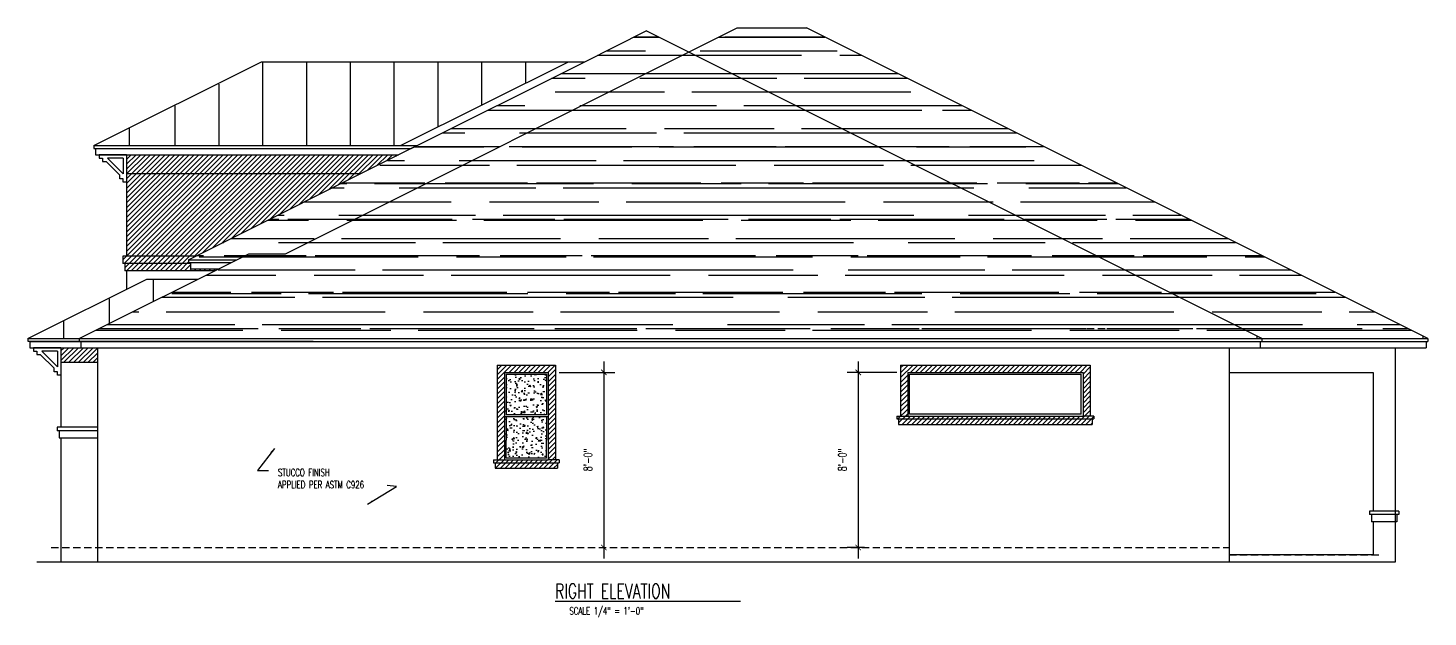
# Model space of a CAD drawing. Header units: inches. Extents: x -25328 to 8149, y -5530 to 4336.
# Drawn here: x -1454 to -687, y -2872 to -2549 of the extents above; entities that cross this region are included whole.
import ezdxf

# ---------------------------------------------------------------- set-up
doc = ezdxf.new("R2010")
doc.units = ezdxf.units.IN
doc.header["$LTSCALE"] = 16
doc.header["$MEASUREMENT"] = 0
doc.linetypes.add('ALPINE_SOLID', pattern=[0])
doc.linetypes.add('HIDDEN', pattern=[0.375, 0.25, -0.125])
doc.layers.get('0').update_dxf_attribs({"linetype": 'CONTINUOUS'})
doc.layers.get('DEFPOINTS').update_dxf_attribs({"linetype": 'CONTINUOUS'})
for name, color, linetype in [('CONC', 3, 'CONTINUOUS'), ('DIM', 5, 'CONTINUOUS'), ('DIMS', 5, 'CONTINUOUS'), ('HATCH', 8, 'CONTINUOUS'), ('Layer_Notes', 7, 'ALPINE_SOLID'), ('ROOF', 1, 'CONTINUOUS'), ('TEXT', 11, 'CONTINUOUS'), ('WALLS EXT', 6, 'CONTINUOUS'), ('WINDOWS', 1, 'CONTINUOUS')]:
    doc.layers.add(name, color=color, linetype=linetype)
doc.styles.add('PAYTAS RM', font='romans.shx', dxfattribs={"width": 0.7, "height": 4.5})
doc.styles.add('PAYTS NOTES', font='romans.shx', dxfattribs={"width": 0.7, "height": 4.5})
doc.dimstyles.new('DIM- PAYTAS', dxfattribs={"dimscale": 48, "dimtxt": 0.1, "dimasz": 0.0625, "dimexe": 0.125, "dimexo": 0.125, "dimgap": 0.125, "dimtad": 1, "dimdec": 1, "dimzin": 3, "dimdsep": 46, "dimlunit": 4, "dimtxsty": 'PAYTAS RM', "dimblk": 'ARCHTICK', "dimcen": 0.09, "dimdle": 0.125, "dimclrd": 5, "dimclre": 5, "dimclrt": 11, "dimadec": 0, "dimazin": 0, "dimtfac": 1, "dimtdec": 1, "dimtofl": 0, "dimtmove": 2, "dimatfit": 3, "dimfxl": 0, "dimfrac": 2, "dimtolj": 1, "dimtzin": 3, "dimarcsym": 0})
pattern_1 = [(45, (-9179.4826, -4556.8754), (-1.3258252, 1.3258252), [])]

# ---------------------------------------------------------------- blocks, each defined once
blk = doc.blocks.new('_ArchTick')
at = {"color": 0, "linetype": 'ByBlock', "const_width": 0.15}
blk.add_lwpolyline([(-0.5, -0.5), (0.5, 0.5)], dxfattribs=at)
blk = doc.blocks.new('*D1114')
at = {"layer": 'DEFPOINTS', "color": 0, "transparency": 16777216}
for p in [(-1168.71, -2738.04), (-1139.08, -2834.04), (-1138.24, -2834.04)]:
    blk.add_point(p, dxfattribs=at)
at = {"layer": 'WALLS EXT', "color": 5, "lineweight": -2, "transparency": 16777216}
for p, q in [((-1162.71, -2738.04), (-1132.24, -2738.04)), ((-1138.24, -2732.04), (-1138.24, -2840.04)), ((-1133.08, -2834.04), (-1132.24, -2834.04))]:
    blk.add_line(p, q, dxfattribs=at)
at = {"layer": 'WALLS EXT', "color": 5, "lineweight": -2, "transparency": 16777216, "xscale": 3, "yscale": 3, "zscale": 3}
for p, rotation in [((-1138.24, -2738.04), 90), ((-1138.24, -2834.04), 270)]:
    blk.add_blockref('_ArchTick', p, dxfattribs=dict(at, rotation=rotation))
at = {"layer": 'WALLS EXT', "color": 11, "transparency": 16777216, "insert": (-1146.92, -2786.04), "char_height": 4.5, "attachment_point": 5, "rotation": 90, "style": 'PAYTAS RM', "bg_fill": 3, "box_fill_scale": 1.25, "bg_fill_color": 256, "bg_fill_true_color": 13158600, "bg_fill_transparency": 0}
blk.add_mtext('\\A1;8\'-0"', dxfattribs=at)
blk = doc.blocks.new('*D1115')
at = {"layer": 'DEFPOINTS', "color": 0, "transparency": 16777216}
for p in [(-971.71, -2738.04), (-998.85, -2834.04), (-989.4, -2834.04)]:
    blk.add_point(p, dxfattribs=at)
at = {"layer": 'WALLS EXT', "color": 5, "lineweight": -2, "transparency": 16777216}
for p, q in [((-977.71, -2738.04), (-1004.85, -2738.04)), ((-998.85, -2732.04), (-998.85, -2840.04)), ((-995.4, -2834.04), (-1004.85, -2834.04))]:
    blk.add_line(p, q, dxfattribs=at)
at = {"layer": 'WALLS EXT', "color": 5, "lineweight": -2, "transparency": 16777216, "xscale": 3, "yscale": 3, "zscale": 3}
for p, rotation in [((-998.85, -2738.04), 90), ((-998.85, -2834.04), 270)]:
    blk.add_blockref('_ArchTick', p, dxfattribs=dict(at, rotation=rotation))
at = {"layer": 'WALLS EXT', "color": 11, "transparency": 16777216, "insert": (-1007.53, -2786.04), "char_height": 4.5, "attachment_point": 5, "rotation": 90, "style": 'PAYTAS RM', "bg_fill": 3, "box_fill_scale": 1.25, "bg_fill_color": 256, "bg_fill_true_color": 13158600, "bg_fill_transparency": 0}
blk.add_mtext('\\A1;8\'-0"', dxfattribs=at)

msp = doc.modelspace()

# ---------------------------------------------------------------- hatches: boundary and pattern name
at = {"layer": 'CONC'}
h = msp.add_hatch(dxfattribs=at)
h.set_pattern_fill('AR-CONC', color=256, style=0)
h.set_pattern_definition([(50, (-9179.4826, -4554.3754), (7.172602, -0.6275213), [0.75, -8.25]), (355, (-9179.4826, -4554.3754), (-1.3875133, 7.5219213), [0.6, -6.6]), (100.4514, (-9178.885, -4554.428), (5.785094, 6.8943954), [0.637402, -7.011421]), (46.1842, (-9179.483, -4552.3754), (10.6724105, -1.65519), [1.125, -12.375]), (96.6356, (-9178.593, -4552.513), (9.346627, 9.741179), [0.956103, -10.51713]), (351.1842, (-9179.483, -4552.375), (9.34662, 9.741186), [0.9, -9.9]), (21, (-9178.4826, -4552.8754), (5.9690705, -4.026189), [0.75, -8.25]), (326, (-9178.4826, -4552.8754), (2.433153, 7.2515005), [0.6, -6.6]), (71.4514, (-9177.985, -4553.211), (8.402226, 3.225305), [0.637402, -7.011421]), (37.5, (-9179.4826, -4554.3754), (0.12159855, 3.3289385), [0, -6.52, 0, -6.7, 0, -6.625]), (7.5, (-9179.4826, -4554.3754), (2.6306954, 3.9441171), [0, -3.82, 0, -6.37, 0, -2.525]), (327.5, (-9181.7126, -4554.3754), (5.3382244, -0.2255487), [0, -2.5, 0, -7.8, 0, -10.35]), (317.5, (-9182.7126, -4554.3754), (5.8318617, 1.0010498), [0, -3.25, 0, -5.18, 0, -7.35])])
h.paths.add_polyline_path([(-1169.70999938, -2785.03688136), (-1169.70999938, -2775.28688136), (-1169.70999938, -2762.34950654), (-1191.70999938, -2762.34950654), (-1191.70999938, -2775.28688136), (-1191.70999938, -2785.03688136)])
h.paths.add_polyline_path([(-1169.70999938, -2739.03688136), (-1191.70999938, -2739.03688136), (-1191.70999938, -2761.34950654), (-1169.70999938, -2761.34950654)])
at = {"layer": 'HATCH'}
h = msp.add_hatch(dxfattribs=at)
h.set_pattern_fill('AR-RROOF', color=8, scale=15, style=0)
h.set_pattern_definition([(0, (-9179.483, -4556.875), (33, 15), [225, -30, 75, -15]), (0, (-9159.533, -4549.375), (-15, 19.95), [45, -4.95, 90, -11.25]), (0, (-9171.983, -4544.125), (78, 10.05), [120, -21, 60, -15])])
h.paths.add_polyline_path([(-780.45999938, -2719.53688136), (-780.45999938, -2718.1626398), (-1091.70999938, -2562.5376398), (-1312.68137689, -2673.02332856), (-1332.68137689, -2673.02332856), (-1425.65275441, -2719.50901732), (-1297.44316142, -2719.50901732), (-1297.44316142, -2719.53688136)])
h.paths.add_polyline_path([(-777.71151625, -2719.53688136), (-686.71151625, -2719.53688136), (-1027.21075782, -2549.28726058), (-1065.20924094, -2549.28726058), (-1091.70999938, -2562.5376398)])
h.paths.add_polyline_path([(-1243.70999938, -2615.28688136), (-1365.70999938, -2676.28688136), (-1339.2084825, -2676.28688136), (-1332.68137689, -2673.02332856), (-1312.68137689, -2673.02332856), (-1091.70999938, -2562.5376398), (-1114.96075782, -2550.91226058), (-1148.70999938, -2567.78688136)])
h = msp.add_hatch(dxfattribs=at)
h.set_pattern_fill('ANSI31', color=256, scale=15, style=0)
h.set_pattern_definition(pattern_1)
h.paths.add_polyline_path([(-1399.70999938, -2629.23505518), (-1399.70999938, -2674.39979173), (-1361.9358201, -2674.39979173), (-1271.60634701, -2629.23505518)])
h.paths.add_polyline_path([(-1351.43430322, -2682.39979173), (-1350.70999938, -2682.0376398), (-1350.70999938, -2681.28688136), (-1364.70999938, -2681.28688136), (-1364.70999938, -2678.39979173), (-1400.70999938, -2678.39979173), (-1400.70999938, -2682.39979173)])
h.paths.add_polyline_path([(-1401.70999938, -2674.39979173), (-1401.70999938, -2678.39979173), (-1364.70999938, -2678.39979173), (-1364.70999938, -2677.78688136), (-1365.70999938, -2677.78688136), (-1365.70999938, -2676.28688136), (-1361.9358201, -2674.39979173)])
h.paths.add_polyline_path([(-1399.70999938, -2618.78688136), (-1399.70999938, -2629.23505518), (-1271.60634701, -2629.23505518), (-1250.70999938, -2618.78688136)])
h = msp.add_hatch(dxfattribs=at)
h.set_pattern_fill('ANSI31', color=256, scale=15, style=0)
h.set_pattern_definition(pattern_1)
h.paths.add_polyline_path([(-1415.70999938, -2732.52243802), (-1415.70999938, -2724.53688136), (-1435.70999938, -2724.53688136), (-1435.70999938, -2732.52243802)])
h = msp.add_hatch(dxfattribs=at)
h.set_pattern_fill('ANSI31', color=256, scale=15, style=0)
h.set_pattern_definition([(45, (-9179.4826, -4554.3754), (-1.3258252, 1.3258252), [])])
h.paths.add_polyline_path([(-1196.70999938, -2734.03688136), (-1196.70999938, -2786.03688136), (-1192.70999938, -2786.03688136), (-1192.70999938, -2775.28688136), (-1192.70999938, -2738.03688136), (-1168.70999938, -2738.03688136), (-1168.70999938, -2775.28688136), (-1168.70999938, -2785.03688136), (-1168.70999938, -2786.03688136), (-1164.70999938, -2786.03688136), (-1164.70999938, -2734.03688136)])
h.paths.add_polyline_path([(-1162.70999938, -2787.58768299), (-1162.70999938, -2786.03688136), (-1164.70999938, -2786.03688136), (-1168.70999938, -2786.03688136), (-1169.70999938, -2786.03688136), (-1196.70999938, -2786.03688136), (-1198.70999938, -2786.03688136), (-1198.70999938, -2787.53688136)])
h.paths.add_polyline_path([(-1163.70999938, -2790.58656403), (-1163.70999938, -2787.58627184), (-1197.70999938, -2787.53829252), (-1197.70999938, -2790.53688136)])
h = msp.add_hatch(dxfattribs=at)
h.set_pattern_fill('ANSI31', color=256, scale=15, style=0)
h.set_pattern_definition(pattern_1)
h.paths.add_polyline_path([(-976.70999938, -2763.53735175), (-976.70999938, -2766.53688136), (-870.70999938, -2766.58656403), (-870.70999938, -2763.58721261)])
h.paths.add_polyline_path([(-975.70999938, -2762.03688136), (-977.70999938, -2762.03688136), (-977.70999938, -2763.53688136), (-869.70999938, -2763.58768299), (-869.70999938, -2762.03688136), (-871.70999938, -2762.03688136), (-875.70999938, -2762.03688136), (-876.70999938, -2762.03688136)])
h.paths.add_polyline_path([(-975.70999938, -2734.03688136), (-975.70999938, -2762.03688136), (-971.70999938, -2762.03688136), (-971.70999938, -2739.28688136), (-971.70999938, -2738.03688136), (-875.70999938, -2738.03688136), (-875.70999938, -2739.28688136), (-875.70999938, -2761.03688136), (-875.70999938, -2762.03688136), (-871.70999938, -2762.03688136), (-871.70999938, -2734.03688136)])

# ---------------------------------------------------------------- linework, layer by layer
at = {"layer": 'CONC'}
for p, q in [((-1435.70999938, -2732.52243802), (-1415.70999938, -2732.52243802)), ((-704.70999938, -2842.03688136), (-1448.94316142, -2842.03688136)), ((-716.70999938, -2838.03688136), (-795.70999938, -2838.03688136))]:
    msp.add_line(p, q, dxfattribs=at)
at = {"layer": 'DIM'}
for p, q in [((-1417.70999938, -2613.78688136), (-1417.70999938, -2615.28688136)), ((-1365.70999938, -2676.28688136), (-1365.70999938, -2677.78688136))]:
    msp.add_line(p, q, dxfattribs=at)
at = {"layer": 'DIMS'}
msp.add_line((-1271.60634701, -2629.23505518), (-1399.70999938, -2629.23505518), dxfattribs=at)
at = {"layer": 'HATCH', "color": 8, "linetype": 'HIDDEN'}
for p, q in [((-1005.56862252, -2714.03688136), (-795.70999938, -2714.03688136)), ((-1440.94316142, -2834.03688136), (-795.70999938, -2834.03688136)), ((-795.70999938, -2838.03688136), (-711.70999938, -2838.03688136))]:
    msp.add_line(p, q, dxfattribs=at)
at = {"layer": 'Layer_Notes', "color": 8}
for p, q in [((-1325.20999938, -2568.03688137), (-1325.20999938, -2613.78688137)), ((-1301.20999938, -2567.78688136), (-1301.20999938, -2613.78688137)), ((-1277.20999938, -2567.78688136), (-1277.20999938, -2613.78688137)), ((-1253.20999938, -2567.78688136), (-1253.20999938, -2613.78688137)), ((-1249.65427129, -2613.78688136), (-1157.65427129, -2567.78688136)), ((-1243.70999938, -2615.28688136), (-1148.70999938, -2567.78688136)), ((-1229.20999938, -2567.78688136), (-1229.20999938, -2603.56474541)), ((-1205.20999938, -2567.78688136), (-1205.20999938, -2591.56474541)), ((-1181.20999938, -2567.78688136), (-1181.20999938, -2579.56474541)), ((-1349.20999938, -2580.03688137), (-1349.20999938, -2613.78688137)), ((-1373.20999938, -2592.03688137), (-1373.20999938, -2613.78688137)), ((-1398.20999938, -2604.03688136), (-1398.20999938, -2613.78688136)), ((-1385.20999938, -2686.99470608), (-1385.20999938, -2699.2876398)), ((-1409.20999938, -2697.75901732), (-1409.20999938, -2711.2876398)), ((-1434.20999938, -2709.75901732), (-1434.20999938, -2719.50901732)), ((-780.45999938, -2718.13401732), (-780.45999938, -2719.50901732)), ((-689.45999938, -2718.13401732), (-689.45999938, -2719.50901732))]:
    msp.add_line(p, q, dxfattribs=at)
at = {"layer": 'ROOF', "color": 6}
for p, q in [((-1312.68137689, -2673.02332856), (-1065.20924094, -2549.28726058)), ((-1148.70999938, -2567.78688136), (-1114.96075782, -2550.91226058)), ((-777.76724434, -2719.50901732), (-1114.96075782, -2550.91226058)), ((-686.76724434, -2719.50901732), (-1027.21075782, -2549.28726058)), ((-1417.70999938, -2613.78688136), (-1325.70999938, -2567.78688136)), ((-1325.70999938, -2567.78688136), (-1148.70999938, -2567.78688136)), ((-1417.70999938, -2613.78688136), (-1240.70999938, -2613.78688136)), ((-1416.70999938, -2615.28688136), (-1416.70999938, -2618.78688136)), ((-1365.70999938, -2676.28688136), (-1240.70999938, -2613.78688136)), ((-1416.70999938, -2618.78688136), (-1250.70999938, -2618.78688136)), ((-1399.70999938, -2629.23505518), (-1399.70999938, -2674.39979173)), ((-1425.65275441, -2719.50901732), (-1332.68137689, -2673.02332856)), ((-1365.70999938, -2676.28688136), (-1339.2084825, -2676.28688136)), ((-1332.68137689, -2673.02332856), (-1312.68137689, -2673.02332856)), ((-1399.70999938, -2682.39979173), (-1399.70999938, -2692.50901732)), ((-1364.70999938, -2677.78688136), (-1364.70999938, -2681.28688136)), ((-1364.70999938, -2681.28688136), (-1349.2084825, -2681.28688136)), ((-1453.70999938, -2719.50901732), (-1388.68137689, -2686.99470608)), ((-1388.68137689, -2686.99470608), (-1360.62413192, -2686.99470608)), ((-1453.70999938, -2719.50901732), (-1297.44316142, -2719.50901732)), ((-1453.70999938, -2719.53688136), (-686.70999938, -2719.53688136)), ((-1452.70999938, -2721.00901732), (-1452.70999938, -2724.53688136)), ((-1424.70999938, -2721.00901732), (-1424.70999938, -2724.50901732)), ((-778.70999938, -2721.00901732), (-778.70999938, -2724.53688136)), ((-687.70999938, -2721.00901732), (-687.70999938, -2724.53688136)), ((-1452.70999938, -2724.53688136), (-687.70999938, -2724.53688136)), ((-1435.70999938, -2724.53688136), (-1435.70999938, -2768.00901732)), ((-1415.70999938, -2724.53688136), (-1415.70999938, -2842.03688136)), ((-795.70999938, -2724.53688136), (-795.70999938, -2842.03688136)), ((-704.70999938, -2724.53688136), (-704.70999938, -2842.03688136)), ((-1196.70999938, -2734.03688136), (-1164.70999938, -2734.03688136)), ((-1196.70999938, -2734.03688136), (-1196.70999938, -2786.03688136)), ((-1192.70999938, -2738.03688136), (-1168.70999938, -2738.03688136)), ((-1192.70999938, -2738.03688136), (-1168.70999938, -2738.03688136)), ((-1192.70999938, -2738.03688136), (-1168.70999938, -2738.03688136)), ((-1192.70999938, -2738.03688136), (-1192.70999938, -2775.28688136)), ((-1168.70999938, -2738.03688136), (-1168.70999938, -2775.28688136)), ((-1164.70999938, -2734.03688136), (-1164.70999938, -2786.03688136)), ((-975.70999938, -2734.03688136), (-871.70999938, -2734.03688136)), ((-975.70999938, -2734.03688136), (-975.70999938, -2762.03688136)), ((-971.70999938, -2738.03688136), (-875.70999938, -2738.03688136)), ((-971.70999938, -2738.03688136), (-875.70999938, -2738.03688136)), ((-971.70999938, -2738.03688136), (-875.70999938, -2738.03688136)), ((-971.70999938, -2738.03688136), (-971.70999938, -2739.28688136)), ((-875.70999938, -2738.03688136), (-875.70999938, -2739.28688136)), ((-871.70999938, -2734.03688136), (-871.70999938, -2762.03688136)), ((-795.70999938, -2738.03688136), (-716.70999938, -2738.03688136)), ((-716.70999938, -2738.03688136), (-716.70999938, -2766.03688136)), ((-716.70999938, -2738.03688136), (-716.70999938, -2814.03688136)), ((-971.70999938, -2739.28688136), (-971.70999938, -2762.03688136)), ((-875.70999938, -2739.28688136), (-875.70999938, -2761.03688136)), ((-704.70999938, -2742.03688136), (-704.70999938, -2814.03688136)), ((-875.70999938, -2761.03688136), (-875.70999938, -2762.03688136)), ((-1415.70999938, -2768.00901732), (-1437.70999938, -2768.00901732)), ((-1437.70999938, -2768.00901732), (-1437.70999938, -2770.00901732)), ((-1435.70999938, -2762.03688136), (-1435.70999938, -2768.00901732)), ((-977.70999938, -2762.03688136), (-977.70999938, -2763.53688136)), ((-977.70999938, -2762.03688136), (-975.70999938, -2762.03688136)), ((-977.70999938, -2763.53688136), (-869.70999938, -2763.58768299)), ((-976.70999938, -2763.53688136), (-976.70999938, -2766.53688136)), ((-976.70999938, -2766.53688136), (-870.70999938, -2766.58656403)), ((-975.70999938, -2762.03688136), (-876.70999938, -2762.03688136)), ((-876.70999938, -2762.03688136), (-875.70999938, -2762.03688136)), ((-869.70999938, -2762.03688136), (-875.70999938, -2762.03688136)), ((-869.70999938, -2762.03688136), (-871.70999938, -2762.03688136)), ((-870.70999938, -2763.53688136), (-870.70999938, -2766.58656403)), ((-869.70999938, -2762.03688136), (-869.70999938, -2763.58768299)), ((-1415.70999938, -2770.00901732), (-1437.70999938, -2770.00901732)), ((-1436.70999938, -2770.00901732), (-1436.70999938, -2774.00901732)), ((-1436.70999938, -2774.00901732), (-1415.70999938, -2774.00901732)), ((-1435.70999938, -2774.00901732), (-1435.70999938, -2842.03688136)), ((-1192.70999938, -2775.28688136), (-1192.70999938, -2786.03688136)), ((-1168.70999938, -2775.28688136), (-1168.70999938, -2785.03688136)), ((-1198.70999938, -2786.03688136), (-1198.70999938, -2787.53688136)), ((-1198.70999938, -2786.03688136), (-1196.70999938, -2786.03688136)), ((-1198.70999938, -2787.53688136), (-1162.70999938, -2787.58768299)), ((-1197.70999938, -2787.53688136), (-1197.70999938, -2790.53688136)), ((-1197.70999938, -2790.53688136), (-1163.70999938, -2790.58656403)), ((-1196.70999938, -2786.03688136), (-1169.70999938, -2786.03688136)), ((-1169.70999938, -2786.03688136), (-1168.70999938, -2786.03688136)), ((-1168.70999938, -2785.03688136), (-1168.70999938, -2786.03688136)), ((-1162.70999938, -2786.03688136), (-1168.70999938, -2786.03688136)), ((-1162.70999938, -2786.03688136), (-1164.70999938, -2786.03688136)), ((-1163.70999938, -2787.53688136), (-1163.70999938, -2790.58656403)), ((-1162.70999938, -2786.03688136), (-1162.70999938, -2787.58768299)), ((-716.70999938, -2820.03688136), (-716.70999938, -2838.03688136)), ((-704.70999938, -2820.03688136), (-704.70999938, -2842.03688136))]:
    msp.add_line(p, q, dxfattribs=at)
at = {"layer": 'WALLS EXT'}
msp.add_line((-1065.20924094, -2549.28726058), (-1027.21075782, -2549.28726058), dxfattribs=at)
at = {"layer": 'WALLS EXT', "color": 8}
for p, q in [((-1417.70999938, -2613.78688136), (-1417.70999938, -2615.28688136)), ((-1417.70999938, -2615.28688136), (-1243.70999938, -2615.28688136)), ((-1365.70999938, -2676.28688136), (-1365.70999938, -2677.78688136)), ((-1365.70999938, -2677.78688136), (-1342.2084825, -2677.78688136)), ((-1453.70999938, -2719.50901732), (-1453.70999938, -2721.00901732)), ((-1453.70999938, -2721.00901732), (-1297.44316142, -2721.00901732)), ((-1452.70999938, -2721.03688136), (-686.70999938, -2721.03688136)), ((-1425.70999938, -2719.50901732), (-1425.70999938, -2721.00901732)), ((-777.70999938, -2719.50901732), (-777.70999938, -2721.03688136)), ((-686.70999938, -2719.50901732), (-686.70999938, -2721.03688136))]:
    msp.add_line(p, q, dxfattribs=at)
at = {"layer": 'WALLS EXT', "color": 1}
for p, q in [((-1399.70999938, -2618.78688136), (-1414.70999938, -2618.78688136)), ((-1414.70999938, -2618.78688136), (-1414.70999938, -2620.66188136)), ((-1414.70999938, -2620.66188136), (-1412.83499938, -2620.66188136)), ((-1412.83499938, -2620.66188136), (-1412.83499938, -2622.53688136)), ((-1412.83499938, -2622.53688136), (-1410.95999938, -2622.53688136)), ((-1403.45999938, -2630.03688136), (-1410.95999938, -2622.53688136)), ((-1401.58499938, -2620.66188136), (-1410.18334895, -2620.66188136)), ((-1401.58499938, -2629.26023094), (-1410.18334895, -2620.66188136)), ((-1401.58499938, -2620.66188136), (-1401.58499938, -2629.26023094)), ((-1399.70999938, -2618.78688136), (-1399.70999938, -2633.78688136)), ((-1403.45999938, -2631.91188136), (-1403.45999938, -2630.03688136)), ((-1401.58499938, -2631.91188136), (-1403.45999938, -2631.91188136)), ((-1401.58499938, -2633.78688136), (-1401.58499938, -2631.91188136)), ((-1399.70999938, -2633.78688136), (-1401.58499938, -2633.78688136)), ((-1435.70999938, -2724.53688136), (-1450.70999938, -2724.53688136)), ((-1450.70999938, -2724.53688136), (-1450.70999938, -2726.41188136)), ((-1450.70999938, -2726.41188136), (-1448.83499938, -2726.41188136)), ((-1448.83499938, -2726.41188136), (-1448.83499938, -2728.28688136)), ((-1448.83499938, -2728.28688136), (-1446.95999938, -2728.28688136)), ((-1439.45999938, -2735.78688136), (-1446.95999938, -2728.28688136)), ((-1437.58499938, -2726.41188136), (-1446.18334895, -2726.41188136)), ((-1437.58499938, -2735.01023094), (-1446.18334895, -2726.41188136)), ((-1437.58499938, -2726.41188136), (-1437.58499938, -2735.01023094)), ((-1435.70999938, -2724.53688136), (-1435.70999938, -2739.53688136)), ((-1439.45999938, -2737.66188136), (-1439.45999938, -2735.78688136)), ((-1437.58499938, -2737.66188136), (-1439.45999938, -2737.66188136)), ((-1437.58499938, -2739.53688136), (-1437.58499938, -2737.66188136)), ((-1435.70999938, -2739.53688136), (-1437.58499938, -2739.53688136))]:
    msp.add_line(p, q, dxfattribs=at)
at = {"layer": 'WINDOWS'}
for p, q in [((-1401.70999938, -2674.39979173), (-1401.70999938, -2678.39979173)), ((-1361.9358201, -2674.39979173), (-1401.70999938, -2674.39979173)), ((-1364.70999938, -2678.39979173), (-1401.70999938, -2678.39979173)), ((-1400.70999938, -2678.39979173), (-1400.70999938, -2682.39979173)), ((-1351.43430322, -2682.39979173), (-1400.70999938, -2682.39979173)), ((-1350.70999938, -2681.28688136), (-1350.70999938, -2682.0376398)), ((-1191.70999938, -2739.03688136), (-1169.70999938, -2739.03688136)), ((-1191.70999938, -2739.03688136), (-1191.70999938, -2761.34950654)), ((-1169.70999938, -2739.03688136), (-1169.70999938, -2761.34950654)), ((-970.70999938, -2739.03688136), (-876.70999938, -2739.03688136)), ((-970.70999938, -2761.03688136), (-970.70999938, -2739.03688136)), ((-876.70999938, -2761.03688136), (-876.70999938, -2739.03688136)), ((-876.70999938, -2761.03688136), (-970.70999938, -2761.03688136)), ((-1168.70999938, -2762.34950654), (-1192.70999938, -2762.34950654)), ((-1169.70999938, -2761.34950654), (-1191.70999938, -2761.34950654)), ((-1191.70999938, -2762.34950654), (-1191.70999938, -2775.28688136)), ((-1169.70999938, -2762.34950654), (-1169.70999938, -2775.28688136)), ((-1191.70999938, -2785.03688136), (-1191.70999938, -2775.28688136)), ((-1169.70999938, -2785.03688136), (-1169.70999938, -2775.28688136)), ((-1169.70999938, -2785.03688136), (-1191.70999938, -2785.03688136)), ((-718.70999938, -2814.03688136), (-718.70999938, -2816.03688136)), ((-702.70999938, -2814.03688136), (-718.70999938, -2814.03688136)), ((-702.70999938, -2814.03688136), (-702.70999938, -2816.03688136)), ((-702.70999938, -2816.03688136), (-718.70999938, -2816.03688136)), ((-717.70999938, -2816.03688136), (-717.70999938, -2820.03688136)), ((-703.70999938, -2820.03688136), (-717.70999938, -2820.03688136)), ((-703.70999938, -2816.03688136), (-703.70999938, -2820.03688136))]:
    msp.add_line(p, q, dxfattribs=at)

# ---------------------------------------------------------------- texts
at = {"layer": 'TEXT', "style": 'PAYTS NOTES', "width": 0.7}
for s, p in [('STUCCO FINISH', (-1316.75046095, -2794.91453633)), ('APPLIED PER ASTM C926', (-1316.75046095, -2801.581203)), ('SCALE 1/4" = 1\'-0"', (-1157.10679427, -2870.79968947))]:
    msp.add_text(s, height=4, dxfattribs=at).set_placement(p)
at = {"layer": 'TEXT', "color": 3, "style": 'PAYTS NOTES', "width": 0.7}
msp.add_text('%%URIGHT ELEVATION          ', height=8, dxfattribs=at).set_placement((-1164.94221414, -2861.90642161))

# ---------------------------------------------------------------- leaders
at = {"layer": 'DIMS'}
for points in [[(-1318.72377785, -2779.68833687), (-1328.00688638, -2791.91754936), (-1321.88846078, -2791.91754936)], [(-1267.66670326, -2810.26135625), (-1251.84324409, -2800.56233627), (-1256.90674568, -2800.14063358)]]:
    msp.add_leader(points, dimstyle='DIM- PAYTAS', override={"dimgap": 0.125, "dimtad": 0}, dxfattribs=at)

# ---------------------------------------------------------------- next in the draw order: dimensions: what is measured, and where the dimension line sits
at = {"layer": 'WALLS EXT'}
for base, p1, p2, picture, middle in [((-1138.2382751, -2834.03688136), (-1168.70999938, -2738.03688136), (-1139.08453288, -2834.03688136), '*D1114', (-1146.91684653, -2786.03688136)), ((-998.85460804, -2834.03688136), (-971.70999938, -2738.03688136), (-989.40191547, -2834.03688136), '*D1115', (-1007.53317947, -2786.03688136))]:
    dim = msp.add_linear_dim(base=base, p1=p1, p2=p2, angle=90, dimstyle='DIM- PAYTAS', override={"dimtfill": 1, "dimarcsym": 2}, dxfattribs=at)
    dim.commit()
    dim.dimension.update_dxf_attribs({"geometry": picture, "text_midpoint": middle})

doc.saveas('drawing.dxf')
